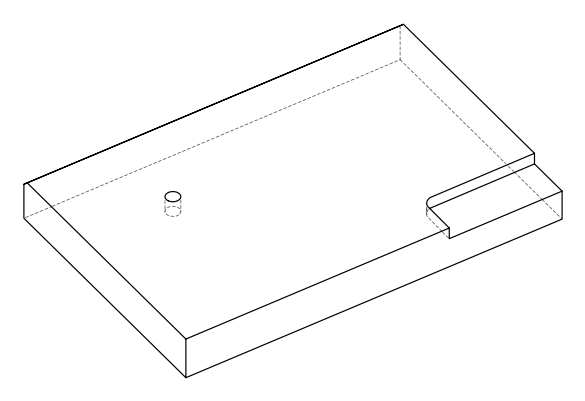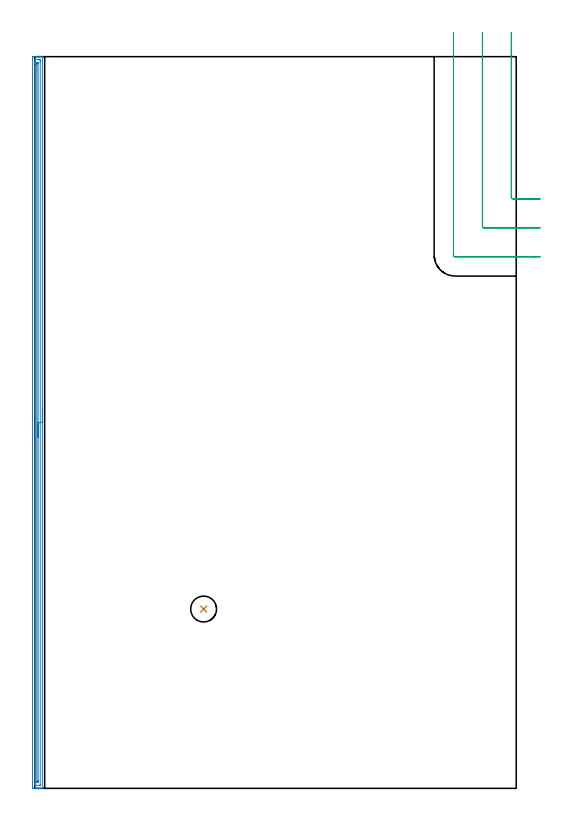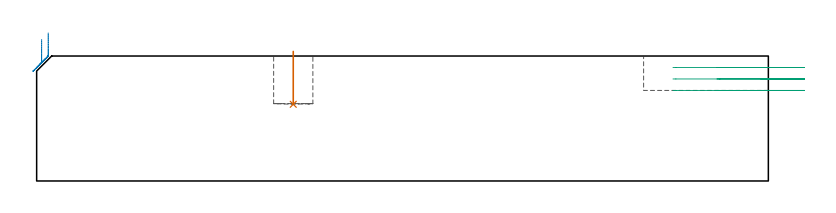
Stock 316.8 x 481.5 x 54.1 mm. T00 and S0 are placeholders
(PLAN: 3 operations, 2 tool changes, 15.1 min)
(1 INDEXABLE_INSERT_DRILL_BLIND_HOLE_FROM_SOLID | STEP1POCKET | NXT0302_005 | 0.09 min | 4687 mm3)
(2 AREA_MILL | FG_CHAMFER_SURFACE | UGT0205_001 | 11.73 min | 10172 mm3)
(3 MILL_CORNER_NOTCH_RECTANGULAR | CORNER_NOTCH_RECTANGULAR | UGT0201_109 | Follow Part, ap 6.35, ae 75% | 3.23 min | 115572 mm3)
(TOOL NXT0302_005 | Index. Insert Drill 17mm [880-D1700L20-05] | D17 PA176 FL85 Z2)
(TOOL UGT0205_001 | Chamfer Mill 20 x 3 x 45 deg. | D20 FL50 Z2)
(TOOL UGT0201_109 | End Mill 25.4 mm | D25.4 FL25 Z2)
(OP 1 INDEXABLE_INSERT_DRILL_BLIND_HOLE_FROM_SOLID)
G17 G21 G94 G90
T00 M6
G54
G17 G0 G90 X111.1 Y118. S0 M3
G43 Z64.1 H1
G94 G81 G98 Z33.2 F250. R56.1
G80
M5
M2
(OP 2 AREA_MILL)
G17 G21 G94 G90
T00 M6
G54
G17 G0 G90 X5. Y250.75 S1061 M3
G43 Z64.1 H0
G94 G1 Y250.712 Z63.228 F250.
Y250.598 Z62.363
Y250.409 Z61.512
Y250.147 Z60.68
Y249.813 Z59.874
Y249.41 Z59.1
Y248.941 Z58.364
Y248.41 Z57.672
Y247.821 Z57.029
Y247.178 Z56.439
Y246.486 Z55.908
Y245.75 Z55.44
Y244.976 Z55.037
Y244.17 Z54.703
Y243.338 Z54.441
Y242.486 Z54.252
Y241.622 Z54.138
Y240.75 Z54.1
Y0.184
X4.997 Y0.01 Z54.088
X4.947 Y0.007 Z54.039
X4.524 Y0. Z53.623
X4.265 Z53.364
X3.531 Z52.626
X2.274 Z51.371
X0.859 Z49.955
X-0.922 Y0.001 Z48.175
X-1.171 Y0.003 Z47.926
X-1.491 Y0.008 Z47.606
X-1.494 Y0.057 Z47.603
X-1.499 Y0.631 Z47.601
X-1.5 Y1.212 Z47.6
Y480.555
X-1.499 Y480.869 Z47.601
X-1.494 Y481.443 Z47.603
X-1.491 Y481.492 Z47.606
X-0.922 Y481.5 Z48.175
X1.75 Z50.845
X3.164 Z52.261
X3.531 Z52.626
X4.265 Z53.364
X4.524 Z53.623
X4.947 Y481.493 Z54.039
X4.997 Y481.49 Z54.088
X5. Y481.316 Z54.1
Y240.75
X3.586 Z52.686
X3.585 Y2.31 Z52.685
X3.582 Y2.2 Z52.682
X3.576 Y2.01 Z52.676
X3.531 Y2.008 Z52.631
X3.057 Y2.001 Z52.157
X0.859 Z49.959
X0.384 Y2.003 Z49.484
X-0.031 Y2.01 Z49.069
X-0.079 Y2.42 Z49.021
X-0.082 Y2.471 Z49.018
X-0.086 Y3.314 Z49.014
Y3.369
X-0.085 Y479.19 Z49.015
X-0.082 Y479.3 Z49.018
X-0.076 Y479.49 Z49.024
X-0.031 Y479.492 Z49.069
X0.443 Y479.499 Z49.543
X2.641 Z51.741
X3.116 Y479.497 Z52.216
X3.531 Y479.49 Z52.631
X3.579 Y479.08 Z52.679
X3.582 Y479.029 Z52.682
X3.586 Y478.186 Z52.686
Y478.131
Y240.75
X2.172 Z51.272
X2.171 Y5.103 Z51.271
X2.169 Y4.682 Z51.269
X2.164 Y4.208 Z51.264
X2.158 Y4.01 Z51.258
X1.955 Y4.003 Z51.055
X1.75 Y4.001 Z50.85
X1.542 Z50.642
X1.404 Y4.003 Z50.504
X1.354 Y4.007 Z50.454
X1.334 Y4.011 Z50.434
X1.333 Y4.018 Z50.433
X1.33 Y4.067 Z50.43
X1.329 Y4.208 Z50.429
Y476.397
X1.331 Y476.818 Z50.431
X1.335 Y477.291 Z50.435
X1.342 Y477.49 Z50.442
X1.545 Y477.497 Z50.645
X1.75 Y477.499 Z50.85
X1.958 Z51.058
X2.096 Y477.497 Z51.196
X2.146 Y477.493 Z51.246
X2.166 Y477.489 Z51.266
X2.167 Y477.482 Z51.267
X2.17 Y477.433 Z51.27
X2.171 Y477.291 Z51.271
X2.172 Y240.75 Z51.272
Y239.878 Z51.31
Y239.013 Z51.423
Y238.162 Z51.612
Y237.33 Z51.875
Y236.524 Z52.208
Y235.75 Z52.611
Y235.014 Z53.08
Y234.322 Z53.611
Y233.679 Z54.2
Y233.09 Z54.844
Y232.558 Z55.536
Y232.09 Z56.272
Y231.687 Z57.045
Y231.353 Z57.851
Y231.091 Z58.683
Y230.902 Z59.535
Y230.788 Z60.4
Y230.75 Z61.272
G0 Z64.1
M5
M2
(OP 3 MILL_CORNER_NOTCH_RECTANGULAR)
G17 G21 G94 G90
T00 M6
G54
G17 G0 G90 X313.6 Y497.2 S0 M3
G43 Z64.1 H0
Z49.133
G94 G1 Y494.2 F250.
Y389.164 F500.
G3 X314.864 Y387.9 R1.27
G1 X329.5
X332.5 F250.
G0 Z64.1
X294.55 Y497.2
Z49.133
G1 Y494.2
Y370.114 F500.
G3 X295.814 Y368.85 R1.27
G1 X329.5
X332.5 F250.
G0 Z64.1
X275.5 Y497.2
Z49.133
G1 Y494.2
Y351.064 F500.
G3 X276.764 Y349.8 R1.27
G1 X329.5
X332.5 F250.
G0 Z64.1
X313.6 Y497.2
Z44.167
G1 Y494.2
Y389.164 F500.
G3 X314.864 Y387.9 R1.27
G1 X329.5
X332.5 F250.
G0 Z64.1
X294.55 Y497.2
Z44.167
G1 Y494.2
Y370.114 F500.
G3 X295.814 Y368.85 R1.27
G1 X329.5
X332.5 F250.
G0 Z64.1
X275.5 Y497.2
Z44.167
G1 Y494.2
Y351.064 F500.
G3 X276.764 Y349.8 R1.27
G1 X329.5
X332.5 F250.
G0 Z64.1
X313.6 Y497.2
Z39.2
G1 Y494.2
Y389.164 F500.
G3 X314.864 Y387.9 R1.27
G1 X329.5
X332.5 F250.
G0 Z64.1
X294.55 Y497.2
Z39.2
G1 Y494.2
Y370.114 F500.
G3 X295.814 Y368.85 R1.27
G1 X329.5
X332.5 F250.
G0 Z64.1
X275.5 Y497.2
Z39.2
G1 Y494.2
Y351.064 F500.
G3 X276.764 Y349.8 R1.27
G1 X329.5
X332.5 F250.
G0 Z64.1
M5
M2
